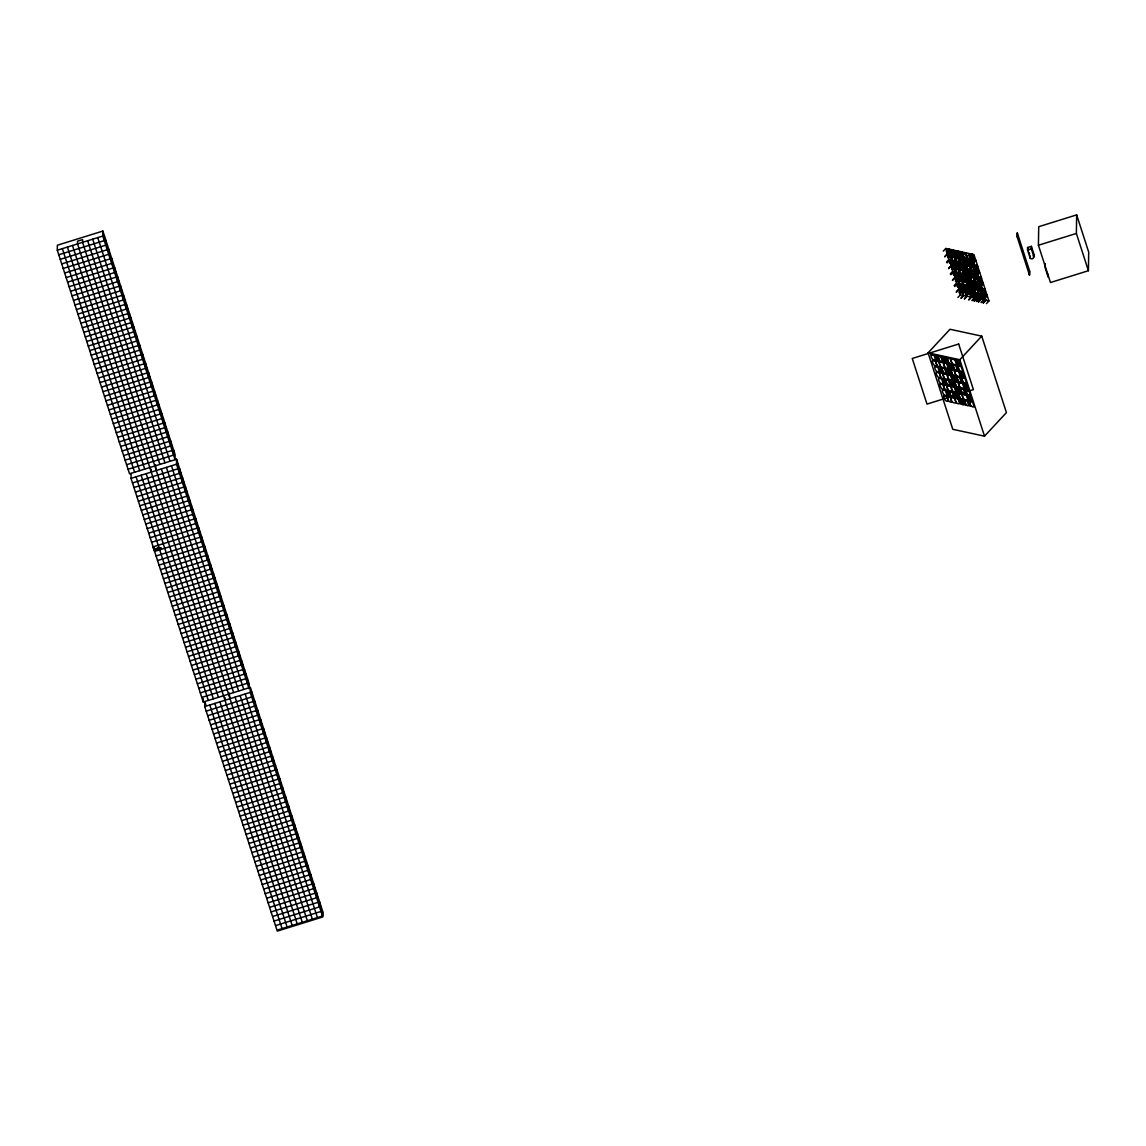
<?xml version="1.0" encoding="UTF-8"?>
<svg xmlns="http://www.w3.org/2000/svg" width="1146" height="1146" viewBox="0 0 1146 1146"><rect width="100%" height="100%" fill="white"/><g stroke="black" fill="none" stroke-linecap="round" stroke-linejoin="round"><path stroke-width="1.5" d="M176.599 459.231L176.527 464.216L248.768 687.829L248.854 682.844L176.599 459.231L129.541 473.828L57.3 250.215L57.372 245.23L102.882 231.048L175.123 454.661L175.052 459.646L102.811 236.033L102.882 231.048M104.358 235.618L104.286 240.603L58.775 254.77M105.833 240.187L105.761 245.172L60.251 259.34M107.309 244.743L107.223 249.728L61.726 263.909M108.784 249.312L108.698 254.297L63.202 268.465M110.26 253.868L110.174 258.853L64.677 273.035M111.735 258.437L111.649 263.422L66.153 277.59M113.21 262.993L113.125 267.978L67.614 282.16M114.686 267.562L114.6 272.547L69.089 286.715M116.147 272.132L116.075 277.117L70.565 291.285M117.623 276.687L117.551 281.672L72.04 295.854M119.098 281.257L119.026 286.242L73.516 300.41M120.574 285.812L120.502 290.798L74.991 304.979M122.049 290.382L121.977 295.367L76.467 309.535M123.524 294.937L123.453 299.923L77.942 314.104M125 299.507L124.928 304.492L79.418 318.66M126.475 304.077L126.389 309.062L80.893 323.229M127.951 308.632L127.865 313.617L82.369 327.799M129.426 313.202L129.34 318.187L83.844 332.354M130.902 317.757L130.816 322.742L85.32 336.924M132.377 322.327L132.291 327.312L86.781 341.479M205.908 704.976L204.819 701.581L204.733 706.566L276.988 930.18L322.484 916.012L322.57 911.027L250.329 687.414L203.257 702.011L131.016 478.383L131.102 473.398M133.853 326.882L133.767 331.867L88.256 346.049M135.314 331.452L135.242 336.437L89.732 350.604M136.789 336.022L136.718 341.007L91.207 355.174M138.265 340.577L138.193 345.562L92.683 359.744M139.74 345.147L139.669 350.132L94.158 364.299M141.216 349.702L141.144 354.687L95.634 368.869M142.691 354.272L142.62 359.257L97.109 373.424M144.167 358.827L144.095 363.812L98.585 377.994M145.642 363.397L145.556 368.382L100.06 382.549M147.118 367.966L147.032 372.951L101.536 387.119M148.593 372.522L148.507 377.507L103.011 391.688M150.069 377.091L149.983 382.076L104.487 396.244M151.544 381.647L151.458 386.632L105.948 400.814M151.243 472.095L151.286 469.316M153.02 386.216L152.934 391.201L107.423 405.369M154.481 390.772L154.409 395.757L108.899 409.939M155.956 395.341L155.885 400.326L110.374 414.494M156.3 470.519L155.355 464.703M157.432 399.911L157.36 404.896L111.85 419.064M155.57 550.066L160.154 548.762L159.093 549.149A7.793 1.375 -17.9 0 1 158.563 549.321L158.435 549.364M158.907 404.466L158.836 409.451L113.325 423.633M161.142 548.089L160.855 548.218A10.558 1.862 -17.9 0 1 159.595 548.69A4.684 0.831 -17.9 0 1 158.707 548.948L158.177 548.218A25.37 4.469 -17.9 0 1 157.503 548.719L155.555 549.722L157.589 548.977A5.83 1.031 -17.9 0 0 157.947 548.547A11.56 2.034 -17.9 0 0 157.862 548.576L157.847 548.605A4.412 0.774 -17.9 0 1 157.002 549.249L157.761 548.576A13.953 2.45 -17.9 0 1 157.847 548.605L157.79 548.605M160.383 409.036L160.311 414.021L114.801 428.189M161.858 413.591L161.787 418.577L116.276 432.758M160.182 548.418L160.669 548.318A10.701 1.877 -17.9 0 1 159.681 548.676L159.495 548.748A4.097 0.716 -17.9 0 0 159.079 548.905L159.022 547.96M163.334 418.161L163.262 423.146L117.752 437.314M164.809 422.716L164.723 427.702L119.227 441.883M166.285 427.286L166.199 432.271L120.702 446.439M167.76 431.856L167.674 436.841L122.178 451.008M169.236 436.411L169.15 441.396L123.653 455.578M170.711 440.981L170.625 445.966L125.129 460.133M172.187 445.536L172.101 450.521L126.59 464.703M173.662 450.106L173.576 455.091L128.066 469.258M178.074 463.801L178.002 468.786L132.492 482.953M179.55 468.356L179.478 473.341L133.967 487.523M181.025 472.926L180.953 477.911L135.443 492.078M182.501 477.481L182.429 482.466L136.918 496.648M183.976 482.051L183.904 487.036L138.394 501.203M185.451 486.606L185.366 491.605L139.869 505.773M186.927 491.176L186.841 496.161L141.345 510.328M188.402 495.745L188.316 500.73L142.82 514.898M189.878 500.301L189.792 505.286L144.296 519.467M191.353 504.87L191.267 509.855L145.757 524.023M192.829 509.426L192.743 514.411L147.232 528.593M194.29 513.995L194.218 518.98L148.708 533.148M195.765 518.551L195.694 523.55L150.183 537.718M197.241 523.12L197.169 528.105L151.659 542.273M198.716 527.69L198.645 532.675L153.134 546.843M200.192 532.245L200.12 537.23L154.61 551.412M201.667 536.815L201.596 541.8L156.085 555.968M203.143 541.37L203.071 546.356L157.561 560.537M204.618 545.94L204.532 550.925L159.036 565.093M203.257 702.011L203.315 698.688M206.094 550.495L206.008 555.495L160.512 569.662M207.569 555.065L207.483 560.05L161.987 574.232M209.045 559.635L208.959 564.62L163.463 578.787M210.52 564.19L210.434 569.175L164.924 583.357M211.996 568.76L211.91 573.745L166.399 587.912M213.457 573.315L213.385 578.3L167.875 592.482M214.932 577.885L214.861 582.87L169.35 597.037M216.408 582.44L216.336 587.44L170.826 601.607M217.883 587.01L217.812 591.995L172.301 606.177M219.359 591.58L219.287 596.565L173.777 610.732M220.834 596.135L220.763 601.12L175.252 615.302M222.31 600.705L222.238 605.69L176.728 619.857M223.785 605.26L223.699 610.245L178.203 624.427M225.261 609.83L225.175 614.815L179.678 628.982M224.96 700.263L225.003 697.499M226.736 614.399L226.65 619.384L181.154 633.552M228.212 618.955L228.126 623.94L182.629 638.121M229.687 623.524L229.601 628.509L184.091 642.677M230.017 698.688L229.085 692.886M231.163 628.08L231.077 633.065L185.566 647.246M232.624 632.649L232.552 637.634L187.042 651.802M234.099 637.205L234.028 642.19L188.517 656.372M235.575 641.774L235.503 646.759L189.992 660.927M237.05 646.344L236.978 651.329L191.468 665.497M238.526 650.899L238.454 655.884L192.943 670.066M240.001 655.469L239.929 660.454L194.419 674.622M241.477 660.024L241.405 665.009L195.894 679.191M242.952 664.594L242.866 669.579L197.37 683.747M244.427 669.149L244.342 674.135L198.845 688.316M245.903 673.719L245.817 678.704L200.321 692.872M247.378 678.289L247.292 683.274L201.796 697.441M249.069 688.76L249.155 683.775M322.484 916.012L250.243 692.399L250.329 687.414M251.791 691.969L251.719 696.954L206.208 711.136M253.266 696.539L253.194 701.524L207.684 715.691M254.741 701.094L254.67 706.079L209.159 720.261M256.217 705.664L256.145 710.649L210.635 724.816M257.692 710.234L257.621 715.219L212.11 729.386M259.168 714.789L259.096 719.774L213.586 733.956M260.643 719.359L260.572 724.344L215.061 738.511M262.119 723.914L262.033 728.899L216.537 743.081M263.594 728.484L263.508 733.469L218.012 747.636M265.07 733.039L264.984 738.024L219.488 752.206M266.545 737.609L266.459 742.594L220.963 756.761M268.021 742.178L267.935 747.163L222.439 761.331M269.496 746.734L269.41 751.719L223.9 765.9M270.957 751.303L270.886 756.288L225.375 770.456M272.433 755.859L272.361 760.844L226.851 775.025M273.908 760.428L273.837 765.413L228.326 779.581M275.384 764.984L275.312 769.969L229.802 784.151M276.859 769.553L276.788 774.538L231.277 788.706M278.335 774.123L278.263 779.108L232.753 793.276M279.81 778.678L279.739 783.663L234.228 797.845M281.286 783.248L281.2 788.233L235.704 802.401M282.761 787.803L282.675 792.788L237.179 806.97M284.237 792.373L284.151 797.358L238.655 811.526M285.712 796.928L285.626 801.913L240.13 816.095M287.188 801.498L287.102 806.483L241.605 820.651M288.663 806.068L288.577 811.053L243.067 825.22M290.139 810.623L290.053 815.608L244.542 829.79M291.6 815.193L291.528 820.178L246.018 834.345M293.075 819.748L293.004 824.733L247.493 838.915M294.551 824.318L294.479 829.303L248.969 843.47M296.026 828.873L295.954 833.858L250.444 848.04M297.502 833.443L297.43 838.428L251.919 852.595M298.977 838.013L298.905 842.998L253.395 857.165M300.453 842.568L300.381 847.553L254.87 861.735M301.928 847.138L301.842 852.123L256.346 866.29M303.404 851.693L303.318 856.678L257.821 870.86M304.879 856.263L304.793 861.248L259.297 875.415M306.354 860.818L306.269 865.817L260.772 879.985M307.83 865.388L307.744 870.373L262.233 884.54M309.305 869.957L309.219 874.942L263.709 889.11M310.767 874.513L310.695 879.498L265.184 893.679M312.242 879.082L312.17 884.067L266.66 898.235M313.718 883.638L313.646 888.623L268.135 902.804M315.193 888.207L315.121 893.192L269.611 907.36M316.668 892.763L316.597 897.762L271.086 911.93M318.144 897.332L318.072 902.317L272.562 916.499M319.619 901.902L319.548 906.887L274.037 921.055M321.095 906.457L321.009 911.442L275.513 925.624M322.871 911.958L322.785 916.943L277.289 931.111M1017.204 237.021L1017.276 232.867M1017.347 233.025L1017.362 237.494L1029.466 275.069M1027.547 250L1027.59 247.507L1031.371 246.333L1034.079 254.713L1033.205 258.337A2.349 2.306 0.9 0 1 1031.601 258.838L1030.254 258.394L1027.547 250L1031.328 248.825L1031.371 246.333M1029.395 274.754L1029.581 270.914M1029.552 275.226L1029.609 271.072M1030.254 258.394L1030.297 255.902M1038.419 245.258L1038.72 226.707L1076.653 214.889L1088.7 252.149L1088.414 270.714L1050.467 282.532L1038.419 245.258L1076.366 233.44L1076.653 214.889M1045.238 263.637L1045.166 267.792L1048.175 277.117L1048.218 274.338M159.666 548.304L159.767 547.745A21.187 3.725 -17.9 0 1 159.81 547.616M158.42 548.39L158.377 548.461A22.061 3.882 -17.9 0 1 158.85 547.86L159.165 547.53M158.635 549.12L157.862 548.977A7.363 1.289 -17.9 0 0 158.191 548.519A9.211 1.619 -17.9 0 1 157.89 548.819L157.475 549.407M153.206 548.175L154.137 548.032M158.836 548.304L158.836 548.261A14.053 2.478 -17.9 0 1 158.807 548.447M159.581 548.246L159.709 547.759A17.878 3.152 -17.9 0 1 159.752 547.659L159.767 547.63M158.449 548.69L158.42 548.791A12.277 2.163 -17.9 0 1 158.334 548.991M153.893 547.1L153.879 547.143A22.848 4.025 -17.9 0 0 153.851 547.358L153.851 547.358A13.007 2.292 -17.9 0 1 153.908 546.9L154.137 546.9M1034.079 254.713L1033.248 255.845M155.541 549.063A22.891 4.025 -17.9 0 0 155.655 548.934L156.257 548.576M155.67 549.206L155.684 549.178A13.953 2.45 -17.9 0 1 155.383 549.564M155.441 549.364L155.312 549.335A18.121 3.194 -17.9 0 1 155.097 549.55M156.758 549.077L155.827 549.45A8.652 1.518 -17.9 0 0 155.928 549.092L156.214 548.805A7.621 1.347 -17.9 0 0 156.014 548.862M156.157 548.877L156.028 549.292A6.389 1.117 -17.9 0 0 157.288 548.733L157.489 548.791M157.604 549.063L156.873 548.991A8.509 1.504 -17.9 0 1 155.713 549.536L155.555 549.607A4.813 0.845 -17.9 0 0 157.331 548.776L157.604 549.063A4.469 0.788 -17.9 0 1 157.231 549.149L155.684 549.622A7.134 1.261 -17.9 0 0 155.87 549.263L155.885 549.077M153.808 550.452L154.094 550.266A12.234 2.149 -17.9 0 0 154.567 549.851A11.746 2.063 -17.9 0 0 154.696 549.665L155.297 548.905M154.796 549.722L154.925 549.693A6.489 1.146 -17.9 0 1 154.438 550.137L154.366 550.18M943.316 251.117L945.779 248.467L948.759 249.112L950.421 254.254L947.957 256.905M946.295 251.762L948.759 249.112M946.696 251.848L949.16 249.198L950.736 249.542L952.398 254.67L949.934 257.334M948.286 252.192L950.736 249.542M944.977 256.26L947.441 253.61L950.421 254.254M948.673 252.278L951.137 249.627L952.727 249.971L954.389 255.1L951.925 257.75M944.834 256.933L947.298 254.283L950.263 254.928L951.925 260.056L949.461 262.706M952.727 249.971L950.263 252.621L949.16 249.198M950.664 252.707L953.128 250.057L955.506 250.573L957.168 255.701L954.704 258.351M947.799 257.578L950.822 254.34L952.398 254.67M948.2 257.664L950.664 255.014L953.644 255.658L955.291 260.787L952.842 263.437M953.042 253.223L955.506 250.573M953.429 253.309L955.893 250.659L957.483 251.003L959.145 256.131L956.681 258.781M950.335 257.42L952.799 254.756L954.389 255.1M946.496 262.062L948.945 259.411L951.925 260.056M955.019 253.653L957.483 251.003M951.18 258.308L953.644 255.658M955.42 253.739L957.884 251.089L959.861 251.518L961.523 256.647L959.059 259.297M947.126 262.907L949.59 260.257L952.57 260.901L954.231 266.044L951.767 268.694M951.567 258.394L954.776 255.186L957.168 255.701M957.397 254.168L959.861 251.518M949.862 262.792L952.326 260.142L955.291 260.787M957.798 254.254L960.262 251.604L961.852 251.948L963.514 257.076L961.05 259.727M950.106 263.551L952.57 260.901M950.507 263.637L952.971 260.987L954.546 261.331L956.208 266.474L953.744 269.124M955.091 258.437L957.555 255.787L959.145 256.131M959.388 254.598L961.852 251.948M955.535 259.254L957.999 256.589L959.66 261.732L957.197 264.382M959.775 254.684L962.239 252.034L965.219 252.679L966.88 257.807L964.416 260.457M955.936 259.325L958.4 256.675L961.379 257.32L963.027 262.463L960.563 265.113L961.365 267.577L962.955 267.92L961.293 262.792L959.703 262.448M952.082 263.981L954.546 261.331M957.082 258.867L959.546 256.217L961.523 256.647M948.788 268.049L951.252 265.399L954.231 266.044M952.484 264.067L955.692 260.873L959.66 261.732M948.644 268.723L951.108 266.073L954.074 266.717M954.99 270.098L958.199 266.903L956.538 261.761L954.074 264.411L952.971 260.987M962.755 255.329L965.219 252.679M954.475 264.497L956.939 261.847L959.317 262.362L960.964 267.491L958.514 270.155M958.916 259.97L961.924 256.733L963.514 257.076M963.156 255.415L965.62 252.765L969.588 253.61L971.235 258.752L968.771 261.403M959.302 260.056L961.766 257.406L963.356 257.75L965.018 262.892L962.554 265.543L963.356 268.006L965.333 268.436L963.671 263.308L961.695 262.878L959.231 265.528M951.61 269.367L954.618 266.13L956.208 266.474M952.011 269.453L954.475 266.803L957.454 267.448L959.102 272.576L955.893 275.771M960.892 260.4L963.901 257.162L966.88 257.807M956.853 265.013L959.317 262.362M957.239 265.098L960.062 261.818L958.4 256.675M961.293 260.486L963.757 257.836L965.734 258.265L967.396 263.408L964.932 266.058L965.734 268.522L967.31 268.866L965.663 263.738L964.073 263.394L961.609 266.044L963.27 271.172M954.145 269.21L956.609 266.56L958.199 266.903M950.292 273.851L952.756 271.201L955.735 271.846L954.203 267.09M967.124 256.274L969.588 253.61M958.83 265.442L961.293 262.792M963.27 260.916L965.734 258.265M967.511 256.36L969.974 253.696L971.966 254.126L973.627 259.268L971.163 261.918M950.936 274.711L953.4 272.046L956.38 272.691L958.042 277.833L955.578 280.484M966.135 258.351L963.671 261.002L965.333 266.144L967.797 263.494L969.373 263.838L967.725 258.695L966.135 258.351L967.797 263.494M955.377 270.184L957.841 267.534L961.809 268.393L963.471 273.522L961.007 276.172M956.122 269.639L958.586 266.989L960.964 267.491M964.817 260.543L967.281 257.893L971.235 258.752M960.964 265.199L963.428 262.549L965.018 262.892M965.261 261.345L967.725 258.695M969.502 256.776L971.966 254.126M953.271 274.496L955.735 271.846M961.208 265.958L963.671 263.308M953.673 274.582L956.136 271.931L959.102 272.576M965.648 261.431L968.112 258.781L970.49 259.297L972.152 264.44L969.688 267.09M972.352 254.211L969.888 256.862L971.55 262.004L974.014 259.354L975.604 259.698L973.942 254.555L972.352 254.211L974.014 259.354M953.916 275.341L956.38 272.691M962.955 265.628L965.419 262.978L967.396 263.408M958.901 270.241L961.365 267.577M954.317 275.427L956.781 272.777L958.357 273.12L960.019 278.263L957.555 280.913M963.199 266.388L965.663 263.738M959.345 271.043L961.809 268.393M963.585 266.474L966.049 263.824L969.029 264.468L970.691 269.596L967.482 272.791L969.144 277.934L971.607 275.284L973.183 275.627L971.536 270.485L969.946 270.141L971.607 275.284M968.026 261.947L970.49 259.297M959.746 271.129L962.21 268.479L965.19 269.109L966.837 274.252L964.373 276.902L965.176 279.38L966.766 279.724L965.104 274.582L963.514 274.238L961.05 276.888M960.491 270.585L962.955 267.92M968.427 262.033L970.891 259.383L972.481 259.727L974.143 264.855L970.934 268.064M960.892 270.671L963.356 268.006M969.172 261.489L971.636 258.838L973.627 259.268M952.598 279.839L955.062 277.189L958.042 277.833M962.01 278.693L960.348 273.55L958.758 273.206L956.294 275.857L957.956 280.999L960.42 278.349L962.01 278.693L959.188 281.973M952.455 280.512L954.919 277.862L957.884 278.507L959.546 283.635L957.082 286.285M957.039 275.312L959.503 272.662L963.471 273.522M970.017 262.377L972.481 259.727M970.418 262.463L972.882 259.813L975.848 260.457L977.509 265.586L975.045 268.236M960.348 273.55L957.884 276.2L956.781 272.777M969.373 263.838L966.909 266.488L967.711 268.952L970.691 269.596M958.285 276.286L960.735 273.636L963.127 274.152L964.774 279.295L962.311 281.945M962.869 271.086L965.333 268.436M966.565 267.118L969.774 263.924L972.152 264.44M962.726 271.774L965.734 268.522M966.966 267.204L969.43 264.554L973.398 265.414L975.045 270.542L971.837 273.736M963.113 271.86L965.577 269.195L967.167 269.539L968.828 274.682L966.522 277.16M955.42 281.157L958.428 277.919L960.019 278.263M973.14 262.348L975.604 259.698M955.821 281.243L958.285 278.593L961.265 279.237L962.912 284.366L960.104 287.66M964.86 271.516L967.31 268.866M964.703 272.204L967.711 268.952M960.663 276.802L963.127 274.152M973.384 263.107L975.848 260.457M961.408 276.258L963.872 273.608L966.837 274.252M965.104 272.275L967.568 269.625L969.545 270.055L971.206 275.198L968.742 277.848L969.545 280.326L971.12 280.655L969.473 275.527L967.883 275.183L965.419 277.833L967.081 282.976M970.089 267.176L972.553 264.525L974.143 264.855M954.102 285.655L956.566 282.99L959.546 283.635M962.64 277.232L965.104 274.582M967.081 272.705L969.545 270.055M971.321 268.15L973.785 265.5L975.776 265.929L977.438 271.058L974.974 273.708M958.801 281.887L961.265 279.237M963.041 277.318L965.505 274.668L967.482 275.097L969.144 280.24L966.68 282.89M972.066 267.605L974.53 264.941L977.509 265.586M954.747 286.5L957.211 283.85L960.19 284.495L961.852 289.623L959.388 292.273M959.933 281.429L962.396 278.779L964.774 279.295M968.628 272.333L971.092 269.682L975.045 270.542M964.774 276.988L967.238 274.338L968.828 274.682M969.072 273.135L971.536 270.485M973.312 268.579L975.776 265.929M965.018 277.747L967.482 275.097M969.459 273.221L971.923 270.571L974.301 271.086L975.962 276.229L973.498 278.879M976.163 266.015L973.699 268.665L975.361 273.794L977.825 271.144L979.415 271.487L977.753 266.359L976.163 266.015L977.825 271.144M957.483 286.371L959.947 283.721L962.912 284.366M957.727 287.145L960.19 284.495M962.712 282.031L965.176 279.38M966.751 277.418L969.215 274.768L971.206 275.198M958.128 287.231L960.592 284.566L962.167 284.91L963.829 290.053L961.365 292.703M967.009 278.177L969.473 275.527M975.289 269.009L977.753 266.359M963.156 282.833L965.62 280.183L967.281 285.311L964.474 288.591M967.396 278.263L969.86 275.613L972.839 276.258L974.501 281.386L972.037 284.036M963.557 282.919L966.021 280.269L968.986 280.913L970.648 286.042L968.184 288.692L968.986 291.17L970.576 291.514L968.914 286.371L967.324 286.027L964.86 288.677M964.302 282.374L966.766 279.724M972.238 273.822L974.702 271.172L976.292 271.516L977.953 276.659L975.131 279.939M959.703 287.574L962.167 284.91M972.983 273.278L975.447 270.628L977.438 271.058M956.409 291.628L958.873 288.978L961.852 289.623M964.703 282.46L967.167 279.81L969.144 280.24M960.849 287.102L963.313 284.452L967.281 285.311M956.265 292.302L958.715 289.651L961.695 290.296L963.356 295.439L960.892 298.089M973.828 274.166L976.292 271.516M974.215 274.252L976.678 271.602L979.658 272.247L981.32 277.389L978.856 280.039M963.356 293.132L965.82 290.482L964.158 285.34L961.695 287.99L960.592 284.566M973.183 275.627L970.719 278.277L971.522 280.741L974.501 281.386M970.375 278.908L972.839 276.258M962.081 288.076L964.545 285.426L966.938 285.941L968.585 291.084L966.121 293.734M966.522 283.563L969.545 280.326M970.777 278.994L973.584 275.713L971.923 270.571M966.923 283.649L969.387 280.999L970.977 281.343L972.639 286.471L970.175 289.121L970.977 291.6L972.954 292.029L971.292 286.887L969.315 286.457L966.852 289.107M959.231 292.946L962.239 289.709L963.829 290.053M976.951 274.138L979.415 271.487M959.632 293.032L962.096 290.382L965.075 291.027L966.723 296.155L964.259 298.82M968.657 283.32L971.12 280.655M968.513 283.993L971.522 280.741M977.194 274.897L979.658 272.247M965.219 288.047L967.682 285.397L970.648 286.042M968.914 284.079L971.378 281.429L973.355 281.859L975.017 286.987L972.553 289.637L973.355 292.115L974.931 292.459L973.283 287.317L971.693 286.973L969.23 289.623M973.899 278.965L976.363 276.315L977.953 276.659M961.766 292.789L964.23 290.139L965.82 290.482M957.913 297.444L960.377 294.794L963.356 295.439M974.745 279.853L977.209 277.203L978.856 282.331L976.048 285.612M966.45 289.021L968.914 286.371M970.891 284.509L973.355 281.859M962.611 293.677L965.075 291.027M975.876 279.395L978.34 276.745L981.32 277.389M973.756 281.945L971.292 284.595L972.954 289.723L975.418 287.073L976.994 287.417L975.332 282.274L973.756 281.945L975.418 287.073M962.998 293.763L966.207 290.568L968.585 291.084M972.424 284.122L974.888 281.472L978.856 282.331M968.585 288.778L971.049 286.128L972.639 286.471M968.828 289.537L971.292 286.887M972.868 284.939L975.332 282.274M977.123 280.369L979.586 277.719L981.234 282.847L978.025 286.042M973.269 285.025L975.733 282.36L978.111 282.876L979.773 288.018L977.309 290.669M979.973 277.805L977.509 280.455L979.171 285.583L981.635 282.933L983.225 283.277L981.563 278.149L979.973 277.805L981.635 282.933M961.293 298.175L963.757 295.525L966.723 296.155M970.562 289.207L973.026 286.557L975.017 286.987M966.522 293.82L968.986 291.17M979.099 280.799L981.563 278.149M970.82 289.967L973.283 287.317M966.966 294.622L969.43 291.972L971.092 297.101L968.628 299.751M971.206 290.053L973.67 287.402L976.65 288.047L978.312 293.19L975.848 295.84M975.647 285.526L978.111 282.876M967.367 294.708L970.576 291.514M976.793 285.067L979.257 282.417L981.234 282.847M968.513 294.25L970.977 291.6M964.66 298.905L967.124 296.241L971.092 297.101M977.638 285.956L980.102 283.306L981.764 288.448L979.3 291.098M974.687 289.895L976.994 287.417M970.49 294.68L972.954 292.029M974.186 290.697L976.65 288.047M974.931 290.153L977.395 287.503L979.773 288.018M970.333 295.353L973.355 292.115M974.587 290.783L977.051 288.133L981.005 288.993L982.666 294.121L980.202 296.771M970.734 295.439L973.198 292.789L974.788 293.132L976.449 298.261L973.985 300.911M980.761 285.927L983.225 283.277M972.467 295.109L974.931 292.459M972.324 295.783L975.332 292.545L978.312 293.19M969.029 299.837L971.493 297.186L974.458 297.831L972.796 292.703L969.831 292.058L971.493 297.186M972.725 295.869L975.189 293.218L977.166 293.648L978.827 298.777L976.363 301.427M981.005 286.686L983.469 284.036L985.13 289.179L982.666 291.829M977.71 290.755L980.174 288.104L981.764 288.448M978.555 291.643L981.005 288.993M974.702 296.298L977.166 293.648M978.942 291.729L982.151 288.534L985.13 289.179M975.103 296.384L977.567 293.734L979.142 294.078L980.804 299.206L978.34 301.856M971.994 300.481L974.458 297.831M976.234 295.926L978.698 293.276L982.666 294.121M972.395 300.567L974.859 297.917L976.449 298.261M976.678 296.728L979.142 294.078M980.933 292.158L983.397 289.508L985.044 294.637L982.58 297.287M977.08 296.814L979.543 294.164L981.921 294.68L983.583 299.808L981.119 302.458M983.784 289.594L981.32 292.244L982.982 297.373L985.445 294.723L987.035 295.066L985.374 289.938L983.784 289.594L985.445 294.723M974.372 300.997L976.836 298.347L978.827 298.777M982.91 292.588L985.374 289.938M979.458 297.33L981.921 294.68M928.088 352.853L950.005 329.274L981.735 336.136L1006.432 412.589L984.514 436.168L952.784 429.306L928.088 352.853L959.818 359.729L981.735 336.136M979.859 297.416L983.067 294.207L985.044 294.637M976.764 301.513L979.214 298.862L980.804 299.206M981.449 297.759L983.913 295.095L985.56 300.238L983.11 302.888M981.836 297.845L984.299 295.181L987.279 295.826L988.941 300.968L986.477 303.618M978.741 301.942L981.205 299.292L983.583 299.808M984.572 297.716L987.035 295.066M984.815 298.476L987.279 295.826M981.52 302.544L983.984 299.894L985.56 300.238M983.497 302.974L985.961 300.324L988.941 300.968M154.939 550.037L154.968 550.008A6.532 1.146 -17.9 0 1 155.326 549.736L156.916 549.006A9.942 1.748 -17.9 0 1 156.1 549.407L157.174 549.235M155.154 549.751L155.082 549.808A5.329 0.931 -17.9 0 1 155.312 549.765M153.664 546.685L153.722 546.642A5.415 0.96 -17.9 0 0 153.363 546.971M157.933 548.175L157.919 548.117A8.065 1.418 -17.9 0 1 158.191 547.974L158.406 547.86M157.819 547.989L157.403 548.476A7.005 1.232 -17.9 0 1 156.501 549.02L156.544 548.905A8.767 1.547 -17.9 0 0 157.374 548.433A14.067 2.478 -17.9 0 1 158.306 547.888L158.506 547.788M156.472 549.507L155.885 549.335A5.716 1.003 -17.9 0 0 157.389 548.562L157.417 548.547A7.019 1.232 -17.9 0 1 156.458 549.02L156.386 548.963A7.965 1.404 -17.9 0 0 157.331 548.447L157.518 548.433A7.65 1.347 -17.9 0 1 157.117 548.748M156.458 548.948L157.059 549.478M155.913 549.349L156.816 549.249M156.1 549.106L156.128 549.092A6.604 1.16 -17.9 0 0 157.131 548.748M155.756 549.55L156.429 549.421M156.816 549.321L157.518 549.679M161.07 548.418L161.314 548.347M155.512 548.776L156.386 548.504M57.3 250.215L102.811 236.033M131.016 478.383L176.527 464.216M154.209 550.481L156.93 549.836M204.733 706.566L250.243 692.399M153.65 548.117L153.836 547.616A31.157 5.486 -17.9 0 0 153.865 547.802M962.927 404.753L960.405 399.08L962.382 399.51L964.044 404.653A2.808 2.765 0.9 0 1 963.084 404.767M957.999 256.589L954.031 255.744L955.692 260.873M960.062 261.818L963.027 262.463M956.538 261.761L954.947 261.417L956.609 266.56M973.584 275.713L975.962 276.229M977.209 277.203L973.24 276.344L974.888 281.472M979.586 277.719L977.595 277.289L979.257 282.417M965.62 280.183L961.652 279.323L963.313 284.452M980.102 283.306L978.512 282.962L980.174 288.104M983.469 284.036L980.489 283.391L982.151 288.534M964.158 285.34L962.568 284.996L964.23 290.139M983.397 289.508L981.406 289.079L983.067 294.207M969.43 291.972L965.462 291.113L967.124 296.241M983.913 295.095L982.323 294.766L983.984 299.894M931.01 354.343L933.976 354.988L935.637 360.116A4.541 4.469 0.9 0 1 933.875 360.088C931.698 359.901 929.234 352.853 932.214 354.959A4.541 4.469 0.9 0 0 933.976 354.974M934.377 355.074L935.967 355.418L937.614 360.546A2.421 2.378 0.9 0 1 936.97 360.689L934.391 355.145L935.322 355.561A2.421 2.378 0.9 0 0 935.967 355.403M936.354 355.504L937.944 355.847L939.605 360.976A2.421 2.378 0.9 0 1 938.961 361.119L936.382 355.575L937.299 355.991A2.421 2.378 0.9 0 0 937.944 355.833M938.345 355.933L940.723 356.435L942.384 361.577A3.395 3.338 0.9 0 1 941.095 361.649C938.975 361.463 936.597 354.558 939.433 356.506A3.395 3.338 0.9 0 0 940.723 356.435M941.124 356.521L942.7 356.864L944.361 362.007A2.421 2.378 0.9 0 1 943.717 362.15L941.138 356.607L942.055 357.022A2.421 2.378 0.9 0 0 942.7 356.864M943.101 356.95L945.078 357.38L946.739 362.523A2.808 2.765 0.9 0 1 945.779 362.637L943.101 356.95L944.118 357.509A2.808 2.765 0.9 0 0 945.078 357.38M945.479 357.466L947.069 357.81L948.73 362.953A2.421 2.378 0.9 0 1 948.086 363.096L945.493 357.552L946.424 357.953A2.421 2.378 0.9 0 0 947.069 357.81M947.47 357.896L950.435 358.54L952.097 363.683A4.541 4.469 0.9 0 1 950.335 363.654C948 363.454 945.737 356.435 948.673 358.512A4.541 4.469 0.9 0 0 950.435 358.54M950.836 358.626L954.804 359.486L956.466 364.629A7.105 6.991 0.9 0 1 953.916 364.414C951.381 364.313 949.046 357.036 952.269 359.285A7.105 6.991 0.9 0 0 954.804 359.486M955.191 359.572L957.182 360.002L958.844 365.13A2.808 2.765 0.9 0 1 957.884 365.259L955.191 359.572L956.222 360.116A2.808 2.765 0.9 0 0 957.182 360.002M957.583 360.088L959.159 360.431L960.821 365.56A2.421 2.378 0.9 0 1 960.176 365.717L957.598 360.159L958.514 360.575A2.421 2.378 0.9 0 0 959.159 360.431M932.515 360.145L935.48 360.789L937.142 365.932A4.541 4.469 0.9 0 1 935.38 365.903C933.173 365.717 930.753 358.669 933.732 360.761A4.541 4.469 0.9 0 0 935.48 360.789M935.881 360.875L938.861 361.52L940.522 366.663A4.541 4.469 0.9 0 1 938.76 366.634C936.468 366.448 934.133 359.4 937.099 361.491A4.541 4.469 0.9 0 0 938.861 361.52M939.247 361.606L943.215 362.465L944.877 367.594A7.105 6.991 0.9 0 1 942.341 367.393C939.806 367.293 937.471 360.016 940.68 362.265A7.105 6.991 0.9 0 0 943.215 362.465M943.702 362.637L946.596 363.196L948.258 368.324A4.541 4.469 0.9 0 1 946.496 368.31C944.189 368.081 941.969 361.205 944.834 363.167A4.541 4.469 0.9 0 0 946.596 363.196M946.983 363.282L948.573 363.626L950.235 368.754A2.421 2.378 0.9 0 1 949.59 368.912L947.14 363.74M948.974 363.712L950.951 364.142L952.613 369.27A2.808 2.765 0.9 0 1 951.653 369.399L948.974 363.712L949.991 364.256A2.808 2.765 0.9 0 0 950.951 364.142M951.352 364.227L952.942 364.571L954.604 369.7A2.421 2.378 0.9 0 1 953.959 369.857L951.366 364.299L952.297 364.715A2.421 2.378 0.9 0 0 952.942 364.571M953.329 364.657L955.721 365.173L957.368 370.301A3.395 3.338 0.9 0 1 956.079 370.373C954.002 370.187 951.581 363.282 954.432 365.23A3.395 3.338 0.9 0 0 955.707 365.159M956.108 365.259L957.698 365.603L959.36 370.731A2.421 2.378 0.9 0 1 958.715 370.874L956.122 365.33L957.053 365.746A2.421 2.378 0.9 0 0 957.698 365.588M958.099 365.689L961.064 366.333L962.726 371.462A4.541 4.469 0.9 0 1 960.964 371.433C958.701 371.232 956.351 364.199 959.302 366.305A4.541 4.469 0.9 0 0 961.064 366.319M934.892 366.219L937.786 366.777L939.448 371.906A4.541 4.469 0.9 0 1 937.686 371.877C935.38 371.662 933.159 364.786 936.024 366.749A4.541 4.469 0.9 0 0 937.786 366.777M938.187 366.863L939.777 367.207L941.425 372.335A2.421 2.378 0.9 0 1 940.78 372.493L938.202 366.935L939.133 367.35A2.421 2.378 0.9 0 0 939.763 367.207M940.164 367.293L941.754 367.637L943.416 372.765A2.421 2.378 0.9 0 1 942.771 372.923L940.193 367.365L941.11 367.78A2.421 2.378 0.9 0 0 941.754 367.637M942.213 367.809L944.533 368.238L946.195 373.367A3.395 3.338 0.9 0 1 944.906 373.438C942.685 373.209 940.494 366.462 943.244 368.296A3.395 3.338 0.9 0 0 944.533 368.224M944.92 368.324L946.51 368.668L948.172 373.797A2.421 2.378 0.9 0 1 947.527 373.94L944.949 368.396L945.865 368.811A2.421 2.378 0.9 0 0 946.51 368.654M946.911 368.754L948.888 369.17L950.55 374.312A2.808 2.765 0.9 0 1 949.59 374.441L946.911 368.754L947.928 369.299A2.808 2.765 0.9 0 0 948.888 369.17M949.289 369.256L950.879 369.599L952.541 374.742A2.421 2.378 0.9 0 1 951.896 374.885L949.303 369.341L950.235 369.757A2.421 2.378 0.9 0 0 950.879 369.599M951.352 369.786L954.246 370.33L955.907 375.473A4.541 4.469 0.9 0 1 954.145 375.444C951.839 375.229 949.619 368.339 952.484 370.301A4.541 4.469 0.9 0 0 954.246 370.33M954.647 370.416L958.615 371.275L960.276 376.418A7.105 6.991 0.9 0 1 957.727 376.203C955.191 376.103 952.856 368.826 956.065 371.075A7.105 6.991 0.9 0 0 958.615 371.275M959.044 371.447L960.993 371.791L962.654 376.934A2.808 2.765 0.9 0 1 961.695 377.048L959.001 371.361L960.033 371.92A2.808 2.765 0.9 0 0 960.993 371.791M961.394 371.877L962.969 372.221L964.631 377.363A2.421 2.378 0.9 0 1 963.987 377.507L961.408 371.949L962.325 372.364A2.421 2.378 0.9 0 0 962.969 372.221M936.325 371.934L939.29 372.579L940.952 377.722A4.541 4.469 0.9 0 1 939.19 377.693C936.855 377.492 934.592 370.473 937.528 372.55A4.541 4.469 0.9 0 0 939.29 372.579M939.691 372.665L942.671 373.31L944.333 378.452A4.541 4.469 0.9 0 1 942.571 378.424C940.236 378.223 937.958 371.204 940.909 373.281A4.541 4.469 0.9 0 0 942.671 373.31M943.058 373.395L947.026 374.255L948.687 379.398A7.105 6.991 0.9 0 1 946.152 379.183C943.616 379.082 941.267 371.805 944.49 374.054A7.105 6.991 0.9 0 0 947.026 374.255M947.427 374.341L950.406 374.986L952.054 380.128A4.541 4.469 0.9 0 1 950.306 380.1C948.014 379.899 945.679 372.88 948.644 374.957A4.541 4.469 0.9 0 0 950.406 374.986M950.851 375.215L952.383 375.415L954.045 380.544A2.421 2.378 0.9 0 1 953.4 380.701L950.822 375.143L951.739 375.559A2.421 2.378 0.9 0 0 952.383 375.415M952.813 375.587L954.761 375.931L956.423 381.059A2.808 2.765 0.9 0 1 955.463 381.188L952.784 375.501L953.801 376.046A2.808 2.765 0.9 0 0 954.761 375.931M956.752 376.361A2.421 2.378 0.9 0 1 956.108 376.504L955.177 376.089L956.752 376.361L958.4 381.489M957.139 376.447L959.517 376.962L961.179 382.091A3.395 3.338 0.9 0 1 959.89 382.162C957.698 381.976 955.42 375.071 958.242 377.034A3.395 3.338 0.9 0 0 959.517 376.962M959.961 377.192L961.508 377.392L963.17 382.52A2.421 2.378 0.9 0 1 962.525 382.678L959.933 377.12L960.864 377.535A2.421 2.378 0.9 0 0 961.508 377.392M961.909 377.478L964.875 378.123L966.536 383.251A4.541 4.469 0.9 0 1 964.774 383.222C962.439 383.036 960.176 376.003 963.113 378.094A4.541 4.469 0.9 0 0 964.875 378.108M938.703 378.008L941.597 378.567L943.258 383.695A4.541 4.469 0.9 0 1 941.496 383.681C939.19 383.452 936.97 376.576 939.835 378.538A4.541 4.469 0.9 0 0 941.597 378.567M942.041 378.796L943.573 378.997L945.235 384.125A2.421 2.378 0.9 0 1 944.591 384.282L942.012 378.724L942.943 379.14A2.421 2.378 0.9 0 0 943.573 378.997M943.975 379.082L945.565 379.426L947.226 384.555A2.421 2.378 0.9 0 1 946.582 384.712L943.989 379.154L944.92 379.57A2.421 2.378 0.9 0 0 945.565 379.426M945.966 379.512L948.344 380.028L950.005 385.156A3.395 3.338 0.9 0 1 948.716 385.228C946.467 385.027 944.247 378.137 947.054 380.1A3.395 3.338 0.9 0 0 948.344 380.014M948.73 380.114L950.321 380.458L951.982 385.586A2.421 2.378 0.9 0 1 951.338 385.744L948.759 380.185L949.676 380.601A2.421 2.378 0.9 0 0 950.321 380.458M950.722 380.544L952.698 380.973L954.36 386.102A2.808 2.765 0.9 0 1 953.4 386.231L950.722 380.544L951.739 381.088A2.808 2.765 0.9 0 0 952.698 380.959M953.1 381.059L954.69 381.403L956.351 386.531A2.421 2.378 0.9 0 1 955.707 386.675L953.114 381.131L954.045 381.546A2.421 2.378 0.9 0 0 954.69 381.389M955.076 381.489L958.056 382.119L959.718 387.262A4.541 4.469 0.9 0 1 957.956 387.233C955.678 387.047 953.343 380.014 956.294 382.105A4.541 4.469 0.9 0 0 958.056 382.119M958.586 382.32L962.425 383.065L964.073 388.208A7.105 6.991 0.9 0 1 961.537 387.993C958.973 387.878 956.781 380.744 959.875 382.864A7.105 6.991 0.9 0 0 962.425 383.065M962.855 383.237L964.803 383.581L966.465 388.723A2.808 2.765 0.9 0 1 965.505 388.838L962.812 383.151L963.843 383.709A2.808 2.765 0.9 0 0 964.803 383.581M965.19 383.666L966.78 384.01L968.442 389.153A2.421 2.378 0.9 0 1 967.797 389.296L965.219 383.752L966.135 384.154A2.421 2.378 0.9 0 0 966.78 384.01M940.135 383.738L943.101 384.383L944.762 389.511A4.541 4.469 0.9 0 1 943 389.482C940.823 389.296 938.359 382.248 941.339 384.354A4.541 4.469 0.9 0 0 943.101 384.368M943.502 384.469L946.481 385.099L948.129 390.242A4.541 4.469 0.9 0 1 946.381 390.213C944.032 390.012 941.768 382.993 944.719 385.085A4.541 4.469 0.9 0 0 946.481 385.099M946.868 385.185L950.836 386.044L952.498 391.187A7.105 6.991 0.9 0 1 949.962 390.972C947.427 390.872 945.078 383.595 948.301 385.844A7.105 6.991 0.9 0 0 950.836 386.044M951.237 386.13L954.217 386.775L955.864 391.918A4.541 4.469 0.9 0 1 954.102 391.889C951.767 391.688 949.504 384.669 952.455 386.746A4.541 4.469 0.9 0 0 954.217 386.775M954.604 386.861L956.194 387.205L957.855 392.347A2.421 2.378 0.9 0 1 957.211 392.491L954.632 386.947L955.549 387.348A2.421 2.378 0.9 0 0 956.194 387.205M956.624 387.377L958.572 387.72L960.233 392.863A2.808 2.765 0.9 0 1 959.274 392.978L956.595 387.291L957.612 387.849A2.808 2.765 0.9 0 0 958.572 387.72M958.973 387.806L960.563 388.15L962.21 393.293A2.421 2.378 0.9 0 1 961.566 393.436L958.987 387.878L959.918 388.293A2.421 2.378 0.9 0 0 960.563 388.15M960.95 388.236L963.328 388.752L964.989 393.88A3.395 3.338 0.9 0 1 963.7 393.952C961.68 393.794 959.188 386.847 962.053 388.823A3.395 3.338 0.9 0 0 963.328 388.752M963.772 388.981L965.319 389.182L966.98 394.31A2.421 2.378 0.9 0 1 966.336 394.468L963.743 388.909L964.674 389.325A2.421 2.378 0.9 0 0 965.319 389.182M965.72 389.268L968.685 389.912L970.347 395.041A4.541 4.469 0.9 0 1 968.585 395.012C966.25 394.826 963.987 387.792 966.923 389.884A4.541 4.469 0.9 0 0 968.685 389.912M942.427 389.712L945.407 390.356L947.069 395.499A4.541 4.469 0.9 0 1 945.307 395.47C943.029 395.27 940.694 388.25 943.645 390.328A4.541 4.469 0.9 0 0 945.407 390.356M945.808 390.442L947.384 390.786L949.046 395.929A2.421 2.378 0.9 0 1 948.401 396.072L945.822 390.514L946.739 390.929A2.421 2.378 0.9 0 0 947.384 390.786M947.785 390.872L949.375 391.216L951.037 396.344A2.421 2.378 0.9 0 1 950.392 396.502L947.799 390.944L948.73 391.359A2.421 2.378 0.9 0 0 949.375 391.216M949.776 391.302L952.154 391.817L953.801 396.946A3.395 3.338 0.9 0 1 952.527 397.017C950.292 396.817 948.057 389.927 950.865 391.889A3.395 3.338 0.9 0 0 952.154 391.817M952.598 392.047L954.131 392.247L955.793 397.375A2.421 2.378 0.9 0 1 955.148 397.533L952.57 391.975L953.486 392.39A2.421 2.378 0.9 0 0 954.131 392.247M954.561 392.419L956.509 392.763L958.171 397.891A2.808 2.765 0.9 0 1 957.211 398.02L954.532 392.333L955.549 392.877A2.808 2.765 0.9 0 0 956.509 392.763M956.91 392.849L958.5 393.193L960.162 398.321A2.421 2.378 0.9 0 1 959.517 398.479L956.924 392.92L957.855 393.336A2.421 2.378 0.9 0 0 958.5 393.193M958.887 393.279L961.866 393.923L963.528 399.052A4.541 4.469 0.9 0 1 961.766 399.023C959.431 398.822 957.154 391.803 960.104 393.895A4.541 4.469 0.9 0 0 961.866 393.909M962.268 394.009L966.236 394.869L967.883 399.997A7.105 6.991 0.9 0 1 965.347 399.782C962.812 399.696 960.477 392.405 963.686 394.654A7.105 6.991 0.9 0 0 966.236 394.854M966.665 395.026L968.614 395.37L970.275 400.513A2.808 2.765 0.9 0 1 969.301 400.642L966.622 394.955L967.654 395.499A2.808 2.765 0.9 0 0 968.614 395.37M969.058 395.614L970.59 395.8L972.252 400.942A2.421 2.378 0.9 0 1 971.607 401.086L969.029 395.542L969.946 395.957A2.421 2.378 0.9 0 0 970.59 395.8M944.032 395.614L946.911 396.172L948.573 401.301A4.541 4.469 0.9 0 1 946.811 401.272C944.519 401.057 942.284 394.167 945.149 396.144A4.541 4.469 0.9 0 0 946.911 396.158M947.312 396.258L950.292 396.903L951.939 402.031A4.541 4.469 0.9 0 1 950.177 402.002C948.014 401.816 945.55 394.768 948.53 396.874A4.541 4.469 0.9 0 0 950.292 396.888M950.679 396.989L954.647 397.834L956.308 402.977A7.105 6.991 0.9 0 1 953.773 402.762C951.237 402.676 948.888 395.384 952.111 397.633A7.105 6.991 0.9 0 0 954.647 397.834M955.048 397.92L958.027 398.564L959.675 403.707A4.541 4.469 0.9 0 1 957.913 403.679C955.649 403.478 953.3 396.444 956.265 398.536A4.541 4.469 0.9 0 0 958.013 398.564M958.414 398.65L960.004 398.994L961.666 404.137A2.421 2.378 0.9 0 1 961.021 404.28L958.443 398.736L959.36 399.152A2.421 2.378 0.9 0 0 960.004 398.994M962.826 399.753L964.373 399.94L966.021 405.082A2.421 2.378 0.9 0 1 965.376 405.226L962.798 399.682L963.729 400.083A2.421 2.378 0.9 0 0 964.359 399.94M964.817 400.112L967.138 400.541L968.8 405.684A3.395 3.338 0.9 0 1 967.511 405.756C965.448 405.555 963.084 398.765 965.863 400.613A3.395 3.338 0.9 0 0 967.138 400.541M967.539 400.627L969.129 400.971L970.791 406.114A2.421 2.378 0.9 0 1 970.146 406.257L967.553 400.699L968.485 401.114A2.421 2.378 0.9 0 0 969.129 400.971M969.516 401.057L972.496 401.702L974.157 406.83A4.541 4.469 0.9 0 1 972.395 406.816C970.06 406.615 967.783 399.582 970.734 401.673A4.541 4.469 0.9 0 0 972.496 401.702M947.126 363.554L947.928 363.769A2.421 2.378 0.9 0 0 948.573 363.626M960.405 399.08L961.422 399.639A2.808 2.765 0.9 0 0 962.382 399.51M1076.366 233.44L1088.414 270.714M1031.328 248.825L1034.05 257.205M1027.59 247.507L1028.592 250.659M1029.28 252.75L1029.609 253.796M1017.419 233.24L1029.466 270.599M972.882 259.813L974.53 264.941M976.678 271.602L978.34 276.745M984.299 295.181L985.961 300.324M969.974 253.696L971.636 258.838M973.785 265.5L975.447 270.628M970.891 259.383L972.553 264.525M974.702 271.172L976.363 276.315M968.112 258.781L969.774 263.924M975.733 282.36L977.395 287.503M979.543 294.164L981.205 299.292M965.62 252.765L967.281 257.893M969.43 264.554L971.092 269.682M977.051 288.133L978.698 293.276M977.567 293.734L979.214 298.862M962.239 252.034L963.901 257.162M974.53 290.067L975.332 292.545M963.757 257.836L965.419 262.978M967.568 269.625L969.215 274.768M971.378 281.429L973.026 286.557M975.189 293.218L976.836 298.347M960.262 251.604L961.924 256.733M961.766 257.406L963.428 262.549M965.577 269.195L967.238 274.338M969.387 280.999L971.049 286.128M973.198 292.789L974.859 297.917M957.884 251.089L959.546 256.217M966.365 277.332L967.167 279.81M962.21 268.479L963.872 273.608M966.021 280.269L967.682 285.397M955.893 250.659L957.555 255.787M953.128 250.057L954.776 255.186M956.939 261.847L958.586 266.989M960.735 273.636L962.396 278.779M964.545 285.426L966.207 290.568M957.841 267.534L959.503 272.662M951.137 249.627L952.799 254.756M958.758 273.206L960.42 278.349M950.664 255.014L952.326 260.142M954.475 266.803L956.136 271.931M958.285 278.593L959.947 283.721M962.096 290.382L963.757 295.525M945.779 248.467L947.441 253.61M949.59 260.257L951.252 265.399M953.4 272.046L955.062 277.189M957.211 283.85L958.873 288.978M947.298 254.283L948.945 259.411M951.108 266.073L952.756 271.201M954.919 277.862L956.566 282.99M958.715 289.651L960.377 294.794M959.818 359.729L984.514 436.168M955.177 376.089L957.77 381.647A2.421 2.378 0.9 0 0 958.4 381.489M97.754 237.609L169.995 461.222M171.47 465.792L243.711 689.405M245.187 693.975L317.428 917.588M92.697 239.185L164.938 462.798M166.414 467.367L238.655 690.981M240.13 695.55L312.371 919.164M87.64 240.76L159.881 464.374M161.357 468.943L233.598 692.556M235.073 697.126L307.314 920.739M302.272 922.315L82.584 242.336L82.627 239.571L77.57 241.147L77.527 243.912L297.215 923.877M72.47 245.488L144.711 469.101M146.187 473.67L218.428 697.284M219.903 701.839L292.158 925.452M67.413 247.063L139.654 470.677M141.13 475.246L213.371 698.859M214.846 703.415L287.102 927.028M62.357 248.639L134.598 472.252M136.073 476.822L208.314 700.435M209.79 704.991L282.045 928.604M153.406 547.688A12.85 2.263 -17.9 0 1 153.636 546.971M154.123 547.587A14.869 2.621 -17.9 0 1 154.008 547.172M154.81 549.894A5.716 1.003 -17.9 0 1 154.581 550.066M155.698 548.991A11.746 2.063 -17.9 0 1 155.842 548.805M159.409 547.516L159.409 547.544A17.706 3.123 -17.9 0 1 159.323 547.659M154.094 550.209L154.065 550.238A7.205 1.261 -17.9 0 0 154.366 549.908A5.988 1.06 -17.9 0 1 154.094 550.209M958.672 344.015L912.259 358.469L926.999 404.094L973.412 389.626L958.672 344.015"/></g></svg>
